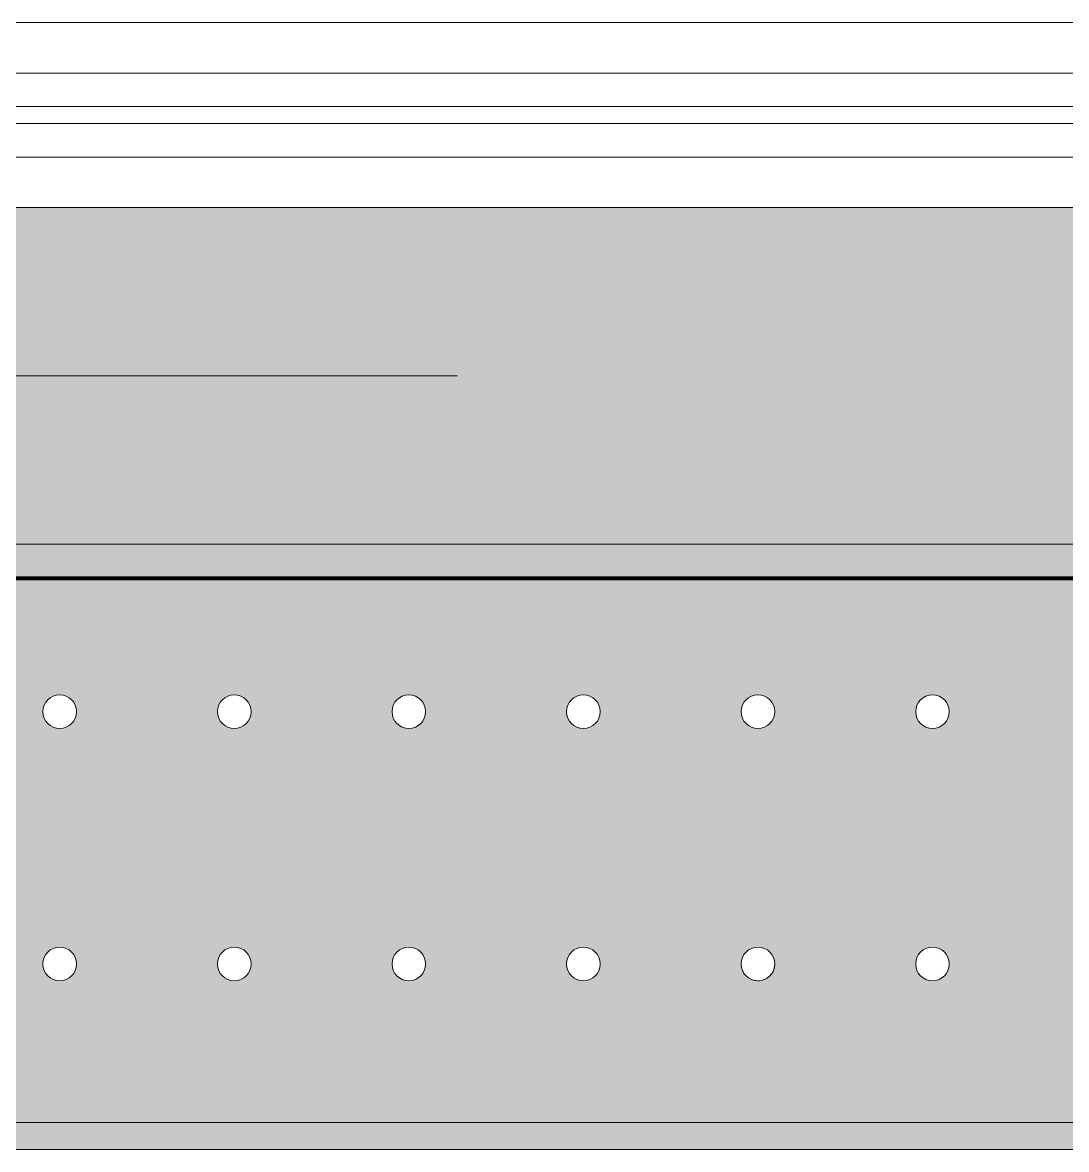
# Model space of a CAD drawing. Header units: millimetres. Extents: x 35144 to 233944, y -8553 to 29000.
# Drawn here: x 45170 to 45791, y 26540 to 27210 of the extents above; entities that cross this region are included whole.
import ezdxf

# ---------------------------------------------------------------- set-up
doc = ezdxf.new("R2010")
doc.units = ezdxf.units.MM
doc.linetypes.add('Осевая', pattern=[3175, 635, -476.25, 1587.5, -476.25])
for name, color, linetype, lineweight in [('A-GLAZ', 7, 'Continuous', 9), ('A-GLAZ-1', 7, 'Continuous', 13), ('Оси-2', 7, 'Осевая', 9)]:
    doc.layers.add(name, color=color, linetype=linetype, lineweight=lineweight)
for name, color, linetype, lineweight, true_color in [('I-WALL-13', 7, 'Continuous', 53, 0xeaa7bf), ('I-WALL-27', 7, 'Continuous', 9, 0xd1cbbf), ('I-WALL-7', 7, 'Continuous', 9, 0xcbc7bf), ('Знаки-1', 9, 'Continuous', 9, 0x808080), ('Знаки-2', 7, 'Continuous', 9, 0xc1bbaf), ('Знаки-4', 7, 'Continuous', 9, 0xaba79f), ('Знаки-5', 7, 'Continuous', 9, 0xd5cdbe), ('Знаки-6', 7, 'Continuous', 9, 0xd1cabb), ('Знаки-7', 7, 'Continuous', 9, 0xccc5b7), ('Знаки-8', 7, 'Continuous', 9, 0xd4ccbd)]:
    doc.layers.add(name, color=color, linetype=linetype, lineweight=lineweight, true_color=true_color)
doc.layers.add('Знаки-3', color=7, linetype='Continuous', lineweight=9, transparency=0.5)

# ---------------------------------------------------------------- blocks, each defined once
blk = doc.blocks.new('120_Окно_СКБ_2Ст - 120_Окно_СКБ_2Ст 3100х2500 _мал_створка слева_-22273855-План отделки стен 1 этажа в осях 17-23')
at = {"layer": 'A-GLAZ'}
for p, q in [((1550, -5), (-1550, -5)), ((-1430, -55), (600, -55)), ((600, -65), (-1430, -65))]:
    blk.add_line(p, q, dxfattribs=at)
at = {"layer": 'A-GLAZ-1'}
for p, q in [((650, -35), (-1480, -35)), ((-1500, -85), (670, -85)), ((670, -85), (-1500, -85))]:
    blk.add_line(p, q, dxfattribs=at)
blk = doc.blocks.new('Зашивка радиатора_ с перфорацией М6 - Зашивка радиатора_ с перфорацией М13  _пищеблок_-32704458-План отделки стен 1 этажа в осях 17-23')
at = {"layer": 'Знаки-3'}
for points in [[(-370, 180), (2688.76, 180), (2688.76, 368), (2690, 368), (2690, 380), (-370, 380), (-370, 361.86)], [(2687.76, -179.94), (2688.76, -179.15), (2687.76, -163.94), (-370, -163.94), (-370, -179.94), (2663.76, -179.94)], [(240, -179.94), (280, -179.94), (279.32, -163.94), (240, -163.94)], [(254.82, -179.94), (280, -179.94), (279.32, -163.94), (240, -163.94), (240.68, -179.94), (252.93, -179.94)], [(250, -179.94), (270, -179.94), (269.66, -163.94), (250, -163.94)], [(252.93, -179.94), (270, -179.94), (269.66, -163.94), (250, -163.94), (250.34, -179.94), (251.34, -179.94)], [(379.32, -179.94), (380, -179.94), (379.32, -163.94), (340, -163.94), (340.68, -179.94), (377.32, -179.94)], [(380, -179.94), (379.32, -163.94), (340, -163.94), (340.68, -179.94), (379.32, -179.94)], [(360, -179.94), (370, -179.94), (369.66, -163.94), (350, -163.94), (350.34, -179.94), (357.41, -179.94)], [(352.93, -179.94), (370, -179.94), (369.66, -163.94), (350, -163.94), (350.34, -179.94), (351.34, -179.94)], [(480, -179.94), (479.32, -163.94), (440, -163.94), (440.68, -179.94), (479.32, -179.94)], [(480, -179.94), (479.32, -163.94), (440, -163.94), (440.68, -179.94), (479.32, -179.94)], [(460, -179.94), (470, -179.94), (469.66, -163.94), (450, -163.94), (450.34, -179.94), (457.41, -179.94)], [(469.66, -179.94), (470, -179.94), (469.66, -163.94), (450, -163.94), (450.34, -179.94), (468.66, -179.94)], [(580, -179.94), (579.32, -163.94), (540, -163.94), (540.68, -179.94), (579.32, -179.94)], [(580, -179.94), (579.32, -163.94), (540, -163.94), (540.68, -179.94), (579.32, -179.94)], [(569.66, -179.94), (570, -179.94), (569.66, -163.94), (550, -163.94), (550.34, -179.94), (568.66, -179.94)], [(569.66, -179.94), (570, -179.94), (569.66, -163.94), (550, -163.94), (550.34, -179.94), (568.66, -179.94)], [(656.25, -179.94), (680, -179.94), (679.32, -163.94), (640, -163.94), (640.68, -179.94), (655, -179.94)], [(679.32, -179.94), (680, -179.94), (679.32, -163.94), (640, -163.94), (640.68, -179.94), (677.32, -179.94)], [(652.93, -179.94), (670, -179.94), (669.66, -163.94), (650, -163.94), (650.34, -179.94), (651.34, -179.94)], [(669.66, -179.94), (670, -179.94), (669.66, -163.94), (650, -163.94), (650.34, -179.94), (668.66, -179.94)], [(780, -179.94), (779.32, -163.94), (740, -163.94), (740.68, -179.94), (779.32, -179.94)], [(779.32, -179.94), (780, -179.94), (779.32, -163.94), (740, -163.94), (740.68, -179.94), (777.32, -179.94)], [(750, -179.94), (770, -179.94), (769.66, -163.94), (750, -163.94)], [(760, -179.94), (770, -179.94), (769.66, -163.94), (750, -163.94), (750.34, -179.94), (757.41, -179.94)]]:
    blk.add_hatch(color=256, dxfattribs=at).paths.add_polyline_path(points)
h = blk.add_hatch(color=256, dxfattribs=at)
h.paths.add_polyline_path([(-370, -179.94), (2688.76, -179.15), (2688.76, 180), (-370, 180), (-370, 79.29)])
h.paths.add_polyline_path([(2316.25, -79.65), (2311.25, -78.31), (2307.59, -74.65), (2306.25, -69.65), (2307.59, -64.65), (2311.25, -60.98), (2316.25, -59.65), (2321.25, -60.98), (2324.91, -64.65), (2326.25, -69.65), (2324.91, -74.65), (2321.25, -78.31), (2318.84, -79.3)])
h.paths.add_polyline_path([(2523.75, -79.65), (2518.75, -78.31), (2515.09, -74.65), (2513.75, -69.65), (2515.09, -64.65), (2518.75, -60.98), (2523.75, -59.65), (2528.75, -60.98), (2532.41, -64.65), (2533.75, -69.65), (2532.41, -74.65), (2528.75, -78.31), (2526.34, -79.3)])
h.paths.add_polyline_path([(2108.75, -79.65), (2103.75, -78.31), (2100.09, -74.65), (2098.75, -69.65), (2100.09, -64.65), (2103.75, -60.98), (2108.75, -59.65), (2113.75, -60.98), (2117.41, -64.65), (2118.75, -69.65), (2117.41, -74.65), (2113.75, -78.31), (2111.34, -79.3)])
h.paths.add_polyline_path([(2420, -79.65), (2415, -78.31), (2411.34, -74.65), (2410, -69.65), (2411.34, -64.65), (2415, -60.98), (2420, -59.65), (2425, -60.98), (2428.66, -64.65), (2430, -69.65), (2428.66, -74.65), (2425, -78.31), (2422.59, -79.3)])
h.paths.add_polyline_path([(2627.5, -79.65), (2622.5, -78.31), (2618.84, -74.65), (2617.5, -69.65), (2618.84, -64.65), (2622.5, -60.98), (2627.5, -59.65), (2632.5, -60.98), (2636.16, -64.65), (2637.5, -69.65), (2636.16, -74.65), (2632.5, -78.31), (2630.09, -79.3)])
h.paths.add_polyline_path([(2005, -79.65), (2000, -78.31), (1996.34, -74.65), (1995, -69.65), (1996.34, -64.65), (2000, -60.98), (2005, -59.65), (2010, -60.98), (2013.66, -64.65), (2015, -69.65), (2013.66, -74.65), (2010, -78.31), (2007.59, -79.3)])
h.paths.add_polyline_path([(2212.5, -79.65), (2207.5, -78.31), (2203.84, -74.65), (2202.5, -69.65), (2203.84, -64.65), (2207.5, -60.98), (2212.5, -59.65), (2217.5, -60.98), (2221.16, -64.65), (2222.5, -69.65), (2221.16, -74.65), (2217.5, -78.31), (2215.09, -79.3)])
h.paths.add_polyline_path([(1693.75, -79.65), (1688.75, -78.31), (1685.09, -74.65), (1683.75, -69.65), (1685.09, -64.65), (1688.75, -60.98), (1693.75, -59.65), (1698.75, -60.98), (1702.41, -64.65), (1703.75, -69.65), (1702.41, -74.65), (1698.75, -78.31), (1696.34, -79.3)])
h.paths.add_polyline_path([(1590, -79.65), (1585, -78.31), (1581.34, -74.65), (1580, -69.65), (1581.4, -64.56), (1585, -60.98), (1590, -59.65), (1595, -60.98), (1598.66, -64.65), (1600, -69.65), (1598.66, -74.65), (1595, -78.31), (1592.59, -79.3)])
h.paths.add_polyline_path([(1486.25, -79.65), (1481.25, -78.31), (1477.59, -74.65), (1476.25, -69.65), (1477.59, -64.65), (1481.25, -60.98), (1486.25, -59.65), (1491.25, -60.98), (1494.91, -64.65), (1496.25, -69.65), (1494.91, -74.65), (1491.25, -78.31), (1488.63, -79.33)])
h.paths.add_polyline_path([(1797.5, -79.65), (1792.5, -78.31), (1788.84, -74.65), (1787.5, -69.65), (1788.84, -64.65), (1792.5, -60.98), (1797.5, -59.65), (1802.5, -60.98), (1806.16, -64.65), (1807.5, -69.65), (1806.16, -74.65), (1802.5, -78.31), (1800.09, -79.3)])
h.paths.add_polyline_path([(1901.25, -79.65), (1896.25, -78.31), (1892.59, -74.65), (1891.25, -69.65), (1892.59, -64.65), (1896.25, -60.98), (1901.25, -59.65), (1906.25, -60.98), (1909.91, -64.65), (1911.25, -69.65), (1909.91, -74.65), (1906.25, -78.31), (1903.84, -79.3)])
h.paths.add_polyline_path([(1382.5, -79.65), (1377.5, -78.31), (1373.84, -74.65), (1372.5, -69.65), (1373.84, -64.65), (1377.5, -60.98), (1382.5, -59.65), (1387.5, -60.98), (1391.16, -64.65), (1392.5, -69.65), (1391.16, -74.65), (1387.5, -78.31), (1385.09, -79.3)])
h.paths.add_polyline_path([(1071.25, -79.65), (1066.25, -78.31), (1062.59, -74.65), (1061.25, -69.65), (1062.59, -64.65), (1066.25, -60.98), (1071.25, -59.65), (1076.25, -60.98), (1079.91, -64.65), (1081.25, -69.65), (1079.91, -74.65), (1076.25, -78.31), (1073.84, -79.3)])
h.paths.add_polyline_path([(760, -79.65), (755, -78.31), (751.34, -74.65), (750, -69.65), (751.34, -64.65), (755, -60.98), (760, -59.65), (765, -60.98), (768.66, -64.65), (770, -69.65), (768.66, -74.65), (765, -78.31), (762.59, -79.3)])
h.paths.add_polyline_path([(967.5, -79.65), (962.5, -78.31), (958.84, -74.65), (957.5, -69.65), (958.84, -64.65), (962.5, -60.98), (967.5, -59.65), (972.5, -60.98), (976.16, -64.65), (977.5, -69.65), (976.16, -74.65), (972.5, -78.31), (970.09, -79.3)])
h.paths.add_polyline_path([(1175, -79.65), (1170, -78.31), (1166.34, -74.65), (1165, -69.65), (1166.34, -64.65), (1170, -60.98), (1175, -59.65), (1180, -60.98), (1183.66, -64.65), (1185, -69.65), (1183.66, -74.65), (1180, -78.31), (1177.59, -79.3)])
h.paths.add_polyline_path([(1278.75, -79.65), (1273.75, -78.31), (1270.09, -74.65), (1268.75, -69.65), (1270.09, -64.65), (1273.75, -60.98), (1278.75, -59.65), (1283.75, -60.98), (1287.41, -64.65), (1288.75, -69.65), (1287.41, -74.65), (1283.75, -78.31), (1281.34, -79.3)])
h.paths.add_polyline_path([(863.75, -79.65), (858.75, -78.31), (855.09, -74.65), (853.75, -69.65), (855.09, -64.65), (858.75, -60.98), (863.75, -59.65), (868.75, -60.98), (872.41, -64.65), (873.75, -69.65), (872.41, -74.65), (868.75, -78.31), (866.34, -79.3)])
h.paths.add_polyline_path([(656.25, -79.65), (651.25, -78.31), (647.59, -74.65), (646.25, -69.65), (647.59, -64.65), (651.25, -60.98), (656.25, -59.65), (661.25, -60.98), (664.91, -64.65), (666.25, -69.65), (664.91, -74.65), (661.25, -78.31), (658.84, -79.3)])
h.paths.add_polyline_path([(345, -79.65), (340, -78.31), (336.34, -74.65), (335, -69.65), (336.34, -64.65), (340, -60.98), (345, -59.65), (350, -60.98), (353.66, -64.65), (355, -69.65), (353.66, -74.65), (350, -78.31), (347.59, -79.3)])
h.paths.add_polyline_path([(448.75, -79.65), (443.75, -78.31), (440.09, -74.65), (438.75, -69.65), (440.09, -64.65), (443.75, -60.98), (448.75, -59.65), (453.75, -60.98), (457.41, -64.65), (458.75, -69.65), (457.41, -74.65), (453.75, -78.31), (451.34, -79.3)])
h.paths.add_polyline_path([(137.5, -79.65), (132.5, -78.31), (128.84, -74.65), (127.5, -69.65), (128.84, -64.65), (132.5, -60.98), (137.5, -59.65), (142.5, -60.98), (146.16, -64.65), (147.5, -69.65), (146.16, -74.65), (142.5, -78.31), (140.09, -79.3)])
h.paths.add_polyline_path([(241.25, -79.65), (236.25, -78.31), (232.59, -74.65), (231.25, -69.65), (232.59, -64.65), (236.25, -60.98), (241.25, -59.65), (246.25, -60.98), (249.91, -64.65), (251.25, -69.65), (249.91, -74.65), (246.25, -78.31), (243.84, -79.3)])
h.paths.add_polyline_path([(552.5, -79.65), (547.5, -78.31), (543.84, -74.65), (542.5, -69.65), (543.84, -64.65), (547.5, -60.98), (552.5, -59.65), (557.5, -60.98), (561.16, -64.65), (562.5, -69.65), (560.93, -74.94), (557.5, -78.31), (555.09, -79.3)])
h.paths.add_polyline_path([(33.75, -79.65), (28.75, -78.31), (25.09, -74.65), (23.75, -69.65), (25.09, -64.65), (28.75, -60.98), (33.75, -59.65), (38.75, -60.98), (42.41, -64.65), (43.75, -69.65), (42.41, -74.65), (38.75, -78.31), (36.34, -79.3)])
h.paths.add_polyline_path([(-173.75, -79.65), (-178.75, -78.31), (-182.41, -74.65), (-183.75, -69.65), (-182.41, -64.65), (-178.75, -60.98), (-173.75, -59.65), (-168.75, -60.98), (-165.09, -64.65), (-163.75, -69.65), (-165.09, -74.65), (-168.75, -78.31), (-171.16, -79.3)])
h.paths.add_polyline_path([(-70, -79.65), (-75, -78.31), (-78.66, -74.65), (-80, -69.65), (-78.66, -64.65), (-75, -60.98), (-70, -59.65), (-65, -60.98), (-61.34, -64.65), (-60, -69.65), (-61.34, -74.65), (-65, -78.31), (-67.41, -79.3)])
h.paths.add_polyline_path([(-277.5, -79.65), (-282.5, -78.31), (-286.16, -74.65), (-287.5, -69.65), (-286.16, -64.65), (-282.5, -60.98), (-277.5, -59.65), (-272.5, -60.98), (-268.84, -64.65), (-267.5, -69.65), (-268.84, -74.65), (-272.5, -78.31), (-274.91, -79.3)])
h.paths.add_polyline_path([(2627.5, 70.35), (2622.5, 71.69), (2618.84, 75.35), (2617.5, 80.35), (2618.84, 85.35), (2622.5, 89.02), (2627.5, 90.35), (2632.5, 89.02), (2636.16, 85.35), (2637.5, 80.35), (2636.16, 75.35), (2632.5, 71.69), (2630.09, 70.7)])
h.paths.add_polyline_path([(2316.25, 70.35), (2311.25, 71.69), (2307.59, 75.35), (2306.25, 80.35), (2307.59, 85.35), (2311.25, 89.02), (2316.25, 90.35), (2321.25, 89.02), (2324.91, 85.35), (2326.25, 80.35), (2324.91, 75.35), (2321.25, 71.69), (2318.84, 70.7)])
h.paths.add_polyline_path([(2108.75, 70.35), (2103.75, 71.69), (2100.09, 75.35), (2098.75, 80.35), (2100.09, 85.35), (2103.75, 89.02), (2108.75, 90.35), (2113.75, 89.02), (2117.41, 85.35), (2118.75, 80.35), (2117.41, 75.35), (2113.75, 71.69), (2111.34, 70.7)])
h.paths.add_polyline_path([(2005, 70.35), (2000, 71.69), (1996.34, 75.35), (1995, 80.35), (1996.34, 85.35), (2000, 89.02), (2005, 90.35), (2010, 89.02), (2013.66, 85.35), (2015, 80.35), (2013.66, 75.35), (2010, 71.69), (2007.59, 70.7)])
h.paths.add_polyline_path([(1901.25, 70.35), (1896.25, 71.69), (1892.59, 75.35), (1891.25, 80.35), (1892.59, 85.35), (1896.25, 89.02), (1901.25, 90.35), (1906.25, 89.02), (1909.91, 85.35), (1911.25, 80.35), (1909.91, 75.35), (1906.25, 71.69), (1903.84, 70.7)])
h.paths.add_polyline_path([(2523.75, 70.35), (2518.75, 71.69), (2515.09, 75.35), (2513.75, 80.35), (2515.09, 85.35), (2518.75, 89.02), (2523.75, 90.35), (2528.75, 89.02), (2532.41, 85.35), (2533.75, 80.35), (2532.41, 75.35), (2528.75, 71.69), (2526.34, 70.7)])
h.paths.add_polyline_path([(2420, 70.35), (2415, 71.69), (2411.34, 75.35), (2410, 80.35), (2411.34, 85.35), (2415, 89.02), (2420, 90.35), (2425, 89.02), (2428.66, 85.35), (2430, 80.35), (2428.66, 75.35), (2425, 71.69), (2422.59, 70.7)])
h.paths.add_polyline_path([(2212.5, 70.35), (2207.5, 71.69), (2203.84, 75.35), (2202.5, 80.35), (2203.84, 85.35), (2207.5, 89.02), (2212.5, 90.35), (2217.5, 89.02), (2221.16, 85.35), (2222.5, 80.35), (2221.16, 75.35), (2217.5, 71.69), (2215.09, 70.7)])
h.paths.add_polyline_path([(1278.75, 70.35), (1273.75, 71.69), (1270.09, 75.35), (1268.75, 80.35), (1270.09, 85.35), (1273.75, 89.02), (1278.75, 90.35), (1283.75, 89.02), (1287.41, 85.35), (1288.75, 80.35), (1287.41, 75.35), (1283.75, 71.69), (1281.34, 70.7)])
h.paths.add_polyline_path([(1693.75, 70.35), (1688.75, 71.69), (1685.09, 75.35), (1683.75, 80.35), (1685.09, 85.35), (1688.75, 89.02), (1693.75, 90.35), (1698.75, 89.02), (1702.41, 85.35), (1703.75, 80.35), (1702.41, 75.35), (1698.75, 71.69), (1696.34, 70.7)])
h.paths.add_polyline_path([(1797.5, 70.35), (1792.5, 71.69), (1788.84, 75.35), (1787.5, 80.35), (1788.84, 85.35), (1792.5, 89.02), (1797.5, 90.35), (1802.5, 89.02), (1806.16, 85.35), (1807.5, 80.35), (1806.16, 75.35), (1802.5, 71.69), (1800.09, 70.7)])
h.paths.add_polyline_path([(1382.5, 70.35), (1377.5, 71.69), (1373.84, 75.35), (1372.5, 80.35), (1373.84, 85.35), (1377.5, 89.02), (1382.5, 90.35), (1387.5, 89.02), (1391.16, 85.35), (1392.5, 80.35), (1391.16, 75.35), (1387.5, 71.69), (1385.09, 70.7)])
h.paths.add_polyline_path([(1590, 70.35), (1585, 71.69), (1581.34, 75.35), (1580, 80.35), (1581.34, 85.35), (1585, 89.02), (1590, 90.35), (1595, 89.02), (1598.66, 85.35), (1600, 80.35), (1598.66, 75.35), (1595, 71.69), (1592.59, 70.7)])
h.paths.add_polyline_path([(1486.25, 70.35), (1481.25, 71.69), (1477.59, 75.35), (1476.25, 80.35), (1477.59, 85.35), (1481.25, 89.02), (1486.25, 90.35), (1491.25, 89.02), (1494.91, 85.35), (1496.25, 80.35), (1494.91, 75.35), (1491.25, 71.69), (1488.63, 70.67)])
h.paths.add_polyline_path([(863.75, 70.35), (858.75, 71.69), (855.09, 75.35), (853.75, 80.35), (855.09, 85.35), (858.75, 89.02), (863.75, 90.35), (868.75, 89.02), (872.41, 85.35), (873.75, 80.35), (872.41, 75.35), (868.75, 71.69), (866.34, 70.7)])
h.paths.add_polyline_path([(967.5, 70.35), (962.5, 71.69), (958.84, 75.35), (957.5, 80.35), (958.84, 85.35), (962.5, 89.02), (967.5, 90.35), (972.5, 89.02), (976.16, 85.35), (977.5, 80.35), (976.16, 75.35), (972.5, 71.69), (970.09, 70.7)])
h.paths.add_polyline_path([(760, 70.35), (755, 71.69), (751.34, 75.35), (750, 80.35), (751.34, 85.35), (755, 89.02), (760, 90.35), (765, 89.02), (768.66, 85.35), (770, 80.35), (768.66, 75.35), (765, 71.69), (762.59, 70.7)])
h.paths.add_polyline_path([(1175, 70.35), (1170, 71.69), (1166.34, 75.35), (1165, 80.35), (1166.34, 85.35), (1170, 89.02), (1175, 90.35), (1180, 89.02), (1183.66, 85.35), (1185, 80.35), (1183.66, 75.35), (1180, 71.69), (1177.59, 70.7)])
h.paths.add_polyline_path([(656.25, 70.35), (651.25, 71.69), (647.59, 75.35), (646.25, 80.35), (647.59, 85.35), (651.25, 89.02), (656.25, 90.35), (661.25, 89.02), (664.91, 85.35), (666.25, 80.35), (664.91, 75.35), (661.25, 71.69), (658.84, 70.7)])
h.paths.add_polyline_path([(1071.25, 70.35), (1066.25, 71.69), (1062.59, 75.35), (1061.25, 80.35), (1062.59, 85.35), (1066.25, 89.02), (1071.25, 90.35), (1076.25, 89.02), (1079.91, 85.35), (1081.25, 80.35), (1079.91, 75.35), (1076.25, 71.69), (1073.84, 70.7)])
h.paths.add_polyline_path([(241.25, 70.35), (236.25, 71.69), (232.59, 75.35), (231.25, 80.35), (232.59, 85.35), (236.25, 89.02), (241.25, 90.35), (246.25, 89.02), (249.91, 85.35), (251.25, 80.35), (249.91, 75.35), (246.25, 71.69), (243.84, 70.7)])
h.paths.add_polyline_path([(137.5, 70.35), (132.5, 71.69), (128.84, 75.35), (127.5, 80.35), (128.84, 85.35), (132.5, 89.02), (137.5, 90.35), (142.5, 89.02), (146.16, 85.35), (147.5, 80.35), (146.16, 75.35), (142.5, 71.69), (140.09, 70.7)])
h.paths.add_polyline_path([(345, 70.35), (340, 71.69), (336.34, 75.35), (335, 80.35), (336.34, 85.35), (340, 89.02), (345, 90.35), (350, 89.02), (353.66, 85.35), (355, 80.35), (353.66, 75.35), (350, 71.69), (347.59, 70.7)])
h.paths.add_polyline_path([(33.75, 70.35), (28.75, 71.69), (25.09, 75.35), (23.75, 80.35), (25.09, 85.35), (28.75, 89.02), (33.75, 90.35), (38.75, 89.02), (42.41, 85.35), (43.75, 80.35), (42.41, 75.35), (38.75, 71.69), (36.34, 70.7)])
h.paths.add_polyline_path([(448.75, 70.35), (443.75, 71.69), (440.09, 75.35), (438.75, 80.35), (440.09, 85.35), (443.75, 89.02), (448.75, 90.35), (453.75, 89.02), (457.41, 85.35), (458.75, 80.35), (457.41, 75.35), (453.75, 71.69), (451.34, 70.7)])
h.paths.add_polyline_path([(-70, 70.35), (-75, 71.69), (-78.66, 75.35), (-80, 80.35), (-78.66, 85.35), (-75, 89.02), (-70, 90.35), (-65, 89.02), (-61.34, 85.35), (-60, 80.35), (-61.34, 75.35), (-65, 71.69), (-67.41, 70.7)])
h.paths.add_polyline_path([(552.5, 70.35), (547.5, 71.69), (543.84, 75.35), (542.5, 80.35), (543.84, 85.35), (547.5, 89.02), (552.5, 90.35), (557.5, 89.02), (561.16, 85.35), (562.5, 80.35), (560.93, 75.06), (557.5, 71.69), (555.09, 70.7)])
h.paths.add_polyline_path([(-173.75, 70.35), (-178.75, 71.69), (-182.41, 75.35), (-183.75, 80.35), (-182.41, 85.35), (-178.75, 89.02), (-173.75, 90.35), (-168.75, 89.02), (-165.09, 85.35), (-163.75, 80.35), (-165.09, 75.35), (-168.75, 71.69), (-171.16, 70.7)])
h.paths.add_polyline_path([(-277.5, 70.35), (-282.5, 71.69), (-286.16, 75.35), (-287.5, 80.35), (-286.16, 85.35), (-282.5, 89.02), (-277.5, 90.35), (-272.5, 89.02), (-268.84, 85.35), (-267.5, 80.35), (-268.84, 75.35), (-272.5, 71.69), (-274.91, 70.7)])
at = {"layer": 'Знаки-1'}
for p, q in [((2690, 380), (-370, 380)), ((-370, 180), (2688.76, 180)), ((2688.76, 180), (-370, 180)), ((-370, -179.94), (2688.76, -179.94))]:
    blk.add_line(p, q, dxfattribs=at)
for centre, start, end in [((241.25, 80.35), 0, 180), ((345, 80.35), 0, 180), ((448.75, 80.35), 0, 180), ((552.5, 80.35), 0, 180), ((656.25, 80.35), 0, 180), ((760, 80.35), 0, 180), ((241.25, 80.35), 180, 0), ((345, 80.35), 180, 0), ((448.75, 80.35), 180, 0), ((552.5, 80.35), 180, 360), ((656.25, 80.35), 180, 0), ((760, 80.35), 180, 0), ((241.25, -69.65), 0, 180), ((345, -69.65), 0, 180), ((448.75, -69.65), 0, 180), ((552.5, -69.65), 0, 180), ((656.25, -69.65), 0, 180), ((760, -69.65), 0, 180), ((241.25, -69.65), 180, 0), ((345, -69.65), 180, 0), ((448.75, -69.65), 180, 0), ((552.5, -69.65), 180, 0), ((656.25, -69.65), 180, 0), ((760, -69.65), 180, 0)]:
    blk.add_arc(centre, 10, start, end, dxfattribs=at)
at = {"layer": 'Знаки-2'}
for p, q in [((2688.76, 180), (-370, 180)), ((-370, 180), (2688.76, 180)), ((240, -163.94), (180, -163.94)), ((240, -163.94), (280, -163.94)), ((280, -163.94), (240, -163.94)), ((340, -163.94), (280, -163.94)), ((340, -163.94), (350, -163.94)), ((350, -163.94), (340, -163.94)), ((350, -163.94), (370, -163.94)), ((370, -163.94), (350, -163.94)), ((370, -163.94), (380, -163.94)), ((380, -163.94), (370, -163.94)), ((440, -163.94), (380, -163.94)), ((440, -163.94), (480, -163.94)), ((440.68, -163.94), (440, -163.94)), ((442.68, -163.94), (440.68, -163.94)), ((445.86, -163.94), (442.68, -163.94)), ((454.82, -163.94), (445.86, -163.94)), ((460, -163.94), (454.82, -163.94)), ((470, -163.94), (460, -163.94)), ((479.32, -163.94), (470, -163.94)), ((480, -163.94), (479.32, -163.94)), ((540, -163.94), (480, -163.94)), ((540, -163.94), (542.68, -163.94)), ((580, -163.94), (540, -163.94)), ((542.68, -163.94), (545.86, -163.94)), ((545.86, -163.94), (554.82, -163.94)), ((554.82, -163.94), (560, -163.94)), ((560, -163.94), (580, -163.94)), ((640, -163.94), (580, -163.94)), ((640, -163.94), (650, -163.94)), ((650, -163.94), (640, -163.94)), ((650, -163.94), (670, -163.94)), ((669.66, -163.94), (650, -163.94)), ((670, -163.94), (669.66, -163.94)), ((670, -163.94), (680, -163.94)), ((680, -163.94), (670, -163.94)), ((740, -163.94), (680, -163.94)), ((740, -163.94), (780, -163.94)), ((777.32, -163.94), (740, -163.94)), ((780, -163.94), (777.32, -163.94)), ((839.24, -163.94), (780, -163.94)), ((180, -179.94), (240, -179.94)), ((240, -179.94), (280, -179.94)), ((280, -179.94), (240, -179.94)), ((280, -179.94), (340, -179.94)), ((340, -179.94), (350, -179.94)), ((350, -179.94), (340, -179.94)), ((350, -179.94), (370, -179.94)), ((370, -179.94), (350, -179.94)), ((370, -179.94), (380, -179.94)), ((380, -179.94), (370, -179.94)), ((380, -179.94), (440, -179.94)), ((440, -179.94), (480, -179.94)), ((480, -179.94), (440, -179.94)), ((480, -179.94), (540, -179.94)), ((540, -179.94), (542.68, -179.94)), ((540.68, -179.94), (540, -179.94)), ((545.86, -179.94), (540.68, -179.94)), ((542.68, -179.94), (560, -179.94)), ((554.82, -179.94), (545.86, -179.94)), ((565.18, -179.94), (554.82, -179.94)), ((560, -179.94), (565.18, -179.94)), ((565.18, -179.94), (579.32, -179.94)), ((574.14, -179.94), (565.18, -179.94)), ((579.32, -179.94), (574.14, -179.94)), ((579.32, -179.94), (580, -179.94)), ((580, -179.94), (579.32, -179.94)), ((580, -179.94), (640, -179.94)), ((640, -179.94), (650, -179.94)), ((640.68, -179.94), (640, -179.94)), ((642.68, -179.94), (640.68, -179.94)), ((650, -179.94), (642.68, -179.94)), ((650, -179.94), (655, -179.94)), ((651.34, -179.94), (650, -179.94)), ((665, -179.94), (651.34, -179.94)), ((655, -179.94), (657.41, -179.94)), ((657.41, -179.94), (662.59, -179.94)), ((662.59, -179.94), (665, -179.94)), ((665, -179.94), (667.07, -179.94)), ((667.07, -179.94), (665, -179.94)), ((667.07, -179.94), (668.66, -179.94)), ((669.66, -179.94), (667.07, -179.94)), ((668.66, -179.94), (670, -179.94)), ((670, -179.94), (669.66, -179.94)), ((670, -179.94), (674.14, -179.94)), ((679.32, -179.94), (670, -179.94)), ((674.14, -179.94), (677.32, -179.94)), ((677.32, -179.94), (680, -179.94)), ((680, -179.94), (679.32, -179.94)), ((680, -179.94), (740, -179.94)), ((740, -179.94), (780, -179.94)), ((780, -179.94), (740, -179.94)), ((780, -179.94), (839.24, -179.94))]:
    blk.add_line(p, q, dxfattribs=at)
at = {"layer": 'Знаки-4'}
for p, q in [((-370, 380), (2690, 380)), ((-322.14, -163.94), (2646.93, -163.94)), ((2688.76, -179.94), (-370, -179.94)), ((2663.76, -179.94), (-359.24, -179.94))]:
    blk.add_line(p, q, dxfattribs=at)
for centre, start, end in [((241.25, 80.35), 0, 180), ((345, 80.35), 0, 180), ((448.75, 80.35), 0, 180), ((552.5, 80.35), 0, 180), ((656.25, 80.35), 0, 180), ((760, 80.35), 0, 180), ((241.25, 80.35), 180, 0), ((345, 80.35), 180, 360), ((448.75, 80.35), 180, 0), ((552.5, 80.35), 180, 360), ((656.25, 80.35), 180, 360), ((760, 80.35), 180, 360), ((241.25, -69.65), 0, 180), ((345, -69.65), 0, 180), ((448.75, -69.65), 0, 180), ((552.5, -69.65), 0, 180), ((656.25, -69.65), 0, 180), ((760, -69.65), 0, 180), ((241.25, -69.65), 180, 360), ((345, -69.65), 180, 360), ((448.75, -69.65), 180, 360), ((552.5, -69.65), 180, 360), ((656.25, -69.65), 180, 255), ((656.25, -69.65), 255.22373, 360), ((760, -69.65), 180, 360)]:
    blk.add_arc(centre, 10, start, end, dxfattribs=at)
at = {"layer": 'Знаки-5'}
for p, q in [((254.82, -163.94), (251.34, -163.94)), ((265, -163.94), (255, -163.94)), ((268.66, -163.94), (265.18, -163.94)), ((354.82, -163.94), (351.34, -163.94)), ((365, -163.94), (355, -163.94)), ((368.66, -163.94), (365.18, -163.94)), ((454.82, -163.94), (451.34, -163.94)), ((465, -163.94), (455, -163.94)), ((467.07, -163.94), (465.18, -163.94)), ((554.82, -163.94), (551.34, -163.94)), ((560, -163.94), (555, -163.94)), ((565, -163.94), (560.93, -163.94)), ((568.66, -163.94), (565.18, -163.94)), ((652.93, -163.94), (651.34, -163.94)), ((665, -163.94), (655, -163.94)), ((668.66, -163.94), (665.18, -163.94)), ((754.82, -163.94), (751.34, -163.94)), ((765, -163.94), (755, -163.94)), ((768.66, -163.94), (765.18, -163.94)), ((251.34, -179.94), (254.82, -179.94)), ((255, -179.94), (265, -179.94)), ((265.18, -179.94), (268.66, -179.94)), ((351.34, -179.94), (354.82, -179.94)), ((355, -179.94), (365, -179.94)), ((365.18, -179.94), (368.66, -179.94)), ((451.34, -179.94), (454.82, -179.94)), ((455, -179.94), (465, -179.94)), ((465.18, -179.94), (467.07, -179.94)), ((551.34, -179.94), (554.82, -179.94)), ((555, -179.94), (560, -179.94)), ((560.93, -179.94), (565, -179.94)), ((565.18, -179.94), (568.66, -179.94)), ((651.34, -179.94), (652.93, -179.94)), ((655, -179.94), (665, -179.94)), ((665.18, -179.94), (668.66, -179.94)), ((751.34, -179.94), (754.82, -179.94)), ((755, -179.94), (765, -179.94)), ((765.18, -179.94), (768.66, -179.94))]:
    blk.add_line(p, q, dxfattribs=at)
at = {"layer": 'Знаки-6'}
for p, q in [((250, -163.94), (240.68, -163.94)), ((251.28, -163.94), (254.82, -163.94)), ((254.82, -163.94), (251.28, -163.94)), ((255, -163.94), (265, -163.94)), ((265, -163.94), (255, -163.94)), ((265.18, -163.94), (268.72, -163.94)), ((268.72, -163.94), (265.18, -163.94)), ((279.32, -163.94), (270, -163.94)), ((350, -163.94), (340.68, -163.94)), ((350, -163.94), (354.81, -163.94)), ((354.81, -163.94), (350, -163.94)), ((355, -163.94), (365, -163.94)), ((365, -163.94), (355, -163.94)), ((365.19, -163.94), (370, -163.94)), ((370, -163.94), (365.19, -163.94)), ((379.32, -163.94), (370, -163.94)), ((450, -163.94), (440.68, -163.94)), ((450, -163.94), (454.81, -163.94)), ((454.81, -163.94), (450, -163.94)), ((455, -163.94), (465, -163.94)), ((465, -163.94), (455, -163.94)), ((465.19, -163.94), (470, -163.94)), ((470, -163.94), (465.19, -163.94)), ((479.32, -163.94), (470, -163.94)), ((550, -163.94), (540.68, -163.94)), ((551.28, -163.94), (554.82, -163.94)), ((554.82, -163.94), (551.28, -163.94)), ((555, -163.94), (565, -163.94)), ((565, -163.94), (555, -163.94)), ((565.18, -163.94), (568.72, -163.94)), ((568.72, -163.94), (565.18, -163.94)), ((579.32, -163.94), (570, -163.94)), ((650, -163.94), (640.68, -163.94)), ((650, -163.94), (653.65, -163.94)), ((653.65, -163.94), (650, -163.94)), ((655, -163.94), (665, -163.94)), ((665, -163.94), (655, -163.94)), ((665.19, -163.94), (670, -163.94)), ((670, -163.94), (665.19, -163.94)), ((679.32, -163.94), (670, -163.94)), ((745.86, -163.94), (740.68, -163.94)), ((750, -163.94), (746.47, -163.94)), ((750, -163.94), (754.81, -163.94)), ((754.81, -163.94), (750, -163.94)), ((755, -163.94), (765, -163.94)), ((765, -163.94), (755, -163.94)), ((765.19, -163.94), (770, -163.94)), ((770, -163.94), (765.19, -163.94)), ((779.32, -163.94), (770, -163.94)), ((240.68, -179.94), (250, -179.94)), ((251.28, -179.94), (254.82, -179.94)), ((254.82, -179.94), (251.28, -179.94)), ((255, -179.94), (265, -179.94)), ((265, -179.94), (255, -179.94)), ((265.18, -179.94), (268.72, -179.94)), ((268.72, -179.94), (265.18, -179.94)), ((270, -179.94), (279.32, -179.94)), ((340.68, -179.94), (350, -179.94)), ((350, -179.94), (354.81, -179.94)), ((350.34, -179.94), (350, -179.94)), ((354.81, -179.94), (350.34, -179.94)), ((355, -179.94), (365, -179.94)), ((365, -179.94), (355, -179.94)), ((365.19, -179.94), (370, -179.94)), ((370, -179.94), (365.19, -179.94)), ((370, -179.94), (379.32, -179.94)), ((440.68, -179.94), (450, -179.94)), ((450, -179.94), (454.81, -179.94)), ((451.34, -179.94), (450, -179.94)), ((454.81, -179.94), (451.34, -179.94)), ((455, -179.94), (465, -179.94)), ((465, -179.94), (455, -179.94)), ((465.19, -179.94), (470, -179.94)), ((470, -179.94), (465.19, -179.94)), ((470, -179.94), (479.32, -179.94)), ((540.68, -179.94), (550, -179.94)), ((551.28, -179.94), (554.82, -179.94)), ((554.82, -179.94), (551.28, -179.94)), ((555, -179.94), (565, -179.94)), ((565, -179.94), (555, -179.94)), ((565.18, -179.94), (568.72, -179.94)), ((568.72, -179.94), (565.18, -179.94)), ((570, -179.94), (579.32, -179.94)), ((640.68, -179.94), (650, -179.94)), ((650, -179.94), (653.65, -179.94)), ((653.65, -179.94), (650, -179.94)), ((655, -179.94), (665, -179.94)), ((665, -179.94), (655, -179.94)), ((665.19, -179.94), (670, -179.94)), ((670, -179.94), (665.19, -179.94)), ((670, -179.94), (679.32, -179.94)), ((740.68, -179.94), (745.86, -179.94)), ((746.47, -179.94), (750, -179.94)), ((750, -179.94), (751.34, -179.94)), ((754.81, -179.94), (750, -179.94)), ((751.34, -179.94), (754.81, -179.94)), ((755, -179.94), (760, -179.94)), ((765, -179.94), (755, -179.94)), ((760, -179.94), (765, -179.94)), ((765.19, -179.94), (770, -179.94)), ((770, -179.94), (765.19, -179.94)), ((770, -179.94), (779.32, -179.94))]:
    blk.add_line(p, q, dxfattribs=at)
blk.add_arc((656.25, -69.65), 10, 255, 255.22373, dxfattribs=at)
at = {"layer": 'Знаки-7'}
for p, q in [((240, -163.94), (250, -163.94)), ((250, -163.94), (240, -163.94)), ((250, -163.94), (254.81, -163.94)), ((250.34, -163.94), (250, -163.94)), ((254.81, -163.94), (250.34, -163.94)), ((255, -163.94), (265, -163.94)), ((265, -163.94), (255, -163.94)), ((265.19, -163.94), (270, -163.94)), ((270, -163.94), (265.19, -163.94)), ((270, -163.94), (280, -163.94)), ((280, -163.94), (270, -163.94)), ((340, -163.94), (350, -163.94)), ((350, -163.94), (340, -163.94)), ((351.28, -163.94), (354.82, -163.94)), ((354.82, -163.94), (351.28, -163.94)), ((355, -163.94), (365, -163.94)), ((365, -163.94), (355, -163.94)), ((365.18, -163.94), (368.72, -163.94)), ((368.72, -163.94), (365.18, -163.94)), ((370, -163.94), (379.32, -163.94)), ((374.14, -163.94), (370, -163.94)), ((380, -163.94), (374.14, -163.94)), ((379.32, -163.94), (380, -163.94)), ((440, -163.94), (450, -163.94)), ((450, -163.94), (440, -163.94)), ((450, -163.94), (454.81, -163.94)), ((454.81, -163.94), (450, -163.94)), ((455, -163.94), (457.41, -163.94)), ((465, -163.94), (455, -163.94)), ((457.41, -163.94), (465, -163.94)), ((465.19, -163.94), (470, -163.94)), ((470, -163.94), (465.19, -163.94)), ((470, -163.94), (480, -163.94)), ((477.32, -163.94), (470, -163.94)), ((480, -163.94), (477.32, -163.94)), ((540, -163.94), (550, -163.94)), ((542.68, -163.94), (540, -163.94)), ((550, -163.94), (542.68, -163.94)), ((550, -163.94), (554.81, -163.94)), ((554.81, -163.94), (550, -163.94)), ((555, -163.94), (560, -163.94)), ((565, -163.94), (555, -163.94)), ((560, -163.94), (565, -163.94)), ((565.19, -163.94), (568.66, -163.94)), ((568.66, -163.94), (565.19, -163.94)), ((568.66, -163.94), (570, -163.94)), ((570, -163.94), (568.66, -163.94)), ((570, -163.94), (580, -163.94)), ((580, -163.94), (570, -163.94)), ((640, -163.94), (640.68, -163.94)), ((650, -163.94), (640, -163.94)), ((640.68, -163.94), (650, -163.94)), ((651.28, -163.94), (652.87, -163.94)), ((652.87, -163.94), (651.28, -163.94)), ((653.66, -163.94), (654.82, -163.94)), ((654.82, -163.94), (653.66, -163.94)), ((655, -163.94), (660, -163.94)), ((665, -163.94), (655, -163.94)), ((660, -163.94), (665, -163.94)), ((665.18, -163.94), (668.72, -163.94)), ((668.72, -163.94), (665.18, -163.94)), ((670, -163.94), (680, -163.94)), ((680, -163.94), (670, -163.94)), ((740, -163.94), (740.68, -163.94)), ((740.68, -163.94), (740, -163.94)), ((740.68, -163.94), (742.68, -163.94)), ((742.68, -163.94), (740.68, -163.94)), ((742.68, -163.94), (745.86, -163.94)), ((745.86, -163.94), (742.68, -163.94)), ((745.86, -163.94), (750, -163.94)), ((750, -163.94), (745.86, -163.94)), ((750, -163.94), (754.81, -163.94)), ((754.81, -163.94), (750, -163.94)), ((755, -163.94), (765, -163.94)), ((757.41, -163.94), (755, -163.94)), ((765, -163.94), (757.41, -163.94)), ((765.19, -163.94), (770, -163.94)), ((770, -163.94), (765.19, -163.94)), ((770, -163.94), (774.14, -163.94)), ((774.14, -163.94), (770, -163.94)), ((774.14, -163.94), (780, -163.94)), ((777.32, -163.94), (774.14, -163.94)), ((780, -163.94), (777.32, -163.94)), ((240, -179.94), (250, -179.94)), ((245.86, -179.94), (240, -179.94)), ((250, -179.94), (245.86, -179.94)), ((250, -179.94), (254.81, -179.94)), ((254.81, -179.94), (250, -179.94)), ((255, -179.94), (265, -179.94)), ((265, -179.94), (255, -179.94)), ((265.19, -179.94), (270, -179.94)), ((270, -179.94), (265.19, -179.94)), ((270, -179.94), (280, -179.94)), ((280, -179.94), (270, -179.94)), ((340, -179.94), (340.68, -179.94)), ((350, -179.94), (340, -179.94)), ((340.68, -179.94), (350, -179.94)), ((351.28, -179.94), (354.82, -179.94)), ((354.82, -179.94), (351.28, -179.94)), ((355, -179.94), (360, -179.94)), ((365, -179.94), (355, -179.94)), ((360, -179.94), (365, -179.94)), ((365.18, -179.94), (368.72, -179.94)), ((368.72, -179.94), (365.18, -179.94)), ((370, -179.94), (380, -179.94)), ((380, -179.94), (370, -179.94)), ((440, -179.94), (450, -179.94)), ((445.86, -179.94), (440, -179.94)), ((450, -179.94), (445.86, -179.94)), ((450, -179.94), (454.81, -179.94)), ((452.93, -179.94), (450, -179.94)), ((454.81, -179.94), (452.93, -179.94)), ((455, -179.94), (465, -179.94)), ((460, -179.94), (455, -179.94)), ((462.59, -179.94), (460, -179.94)), ((465, -179.94), (462.59, -179.94)), ((465.19, -179.94), (470, -179.94)), ((467.07, -179.94), (465.19, -179.94)), ((468.66, -179.94), (467.07, -179.94)), ((470, -179.94), (468.66, -179.94)), ((470, -179.94), (477.32, -179.94)), ((479.32, -179.94), (470, -179.94)), ((477.32, -179.94), (480, -179.94)), ((480, -179.94), (479.32, -179.94)), ((540, -179.94), (545.86, -179.94)), ((540.68, -179.94), (540, -179.94)), ((550, -179.94), (540.68, -179.94)), ((545.86, -179.94), (550, -179.94)), ((550, -179.94), (550.34, -179.94)), ((554.81, -179.94), (550, -179.94)), ((550.34, -179.94), (554.81, -179.94)), ((555, -179.94), (565, -179.94)), ((565, -179.94), (555, -179.94)), ((565.19, -179.94), (568.66, -179.94)), ((570, -179.94), (565.19, -179.94)), ((568.66, -179.94), (570, -179.94)), ((570, -179.94), (579.32, -179.94)), ((574.14, -179.94), (570, -179.94)), ((580, -179.94), (574.14, -179.94)), ((579.32, -179.94), (580, -179.94)), ((640, -179.94), (642.68, -179.94)), ((650, -179.94), (640, -179.94)), ((642.68, -179.94), (650, -179.94)), ((651.28, -179.94), (652.87, -179.94)), ((652.87, -179.94), (651.28, -179.94)), ((653.66, -179.94), (654.82, -179.94)), ((654.82, -179.94), (653.66, -179.94)), ((655, -179.94), (665, -179.94)), ((665, -179.94), (655, -179.94)), ((665.18, -179.94), (668.72, -179.94)), ((668.72, -179.94), (665.18, -179.94)), ((670, -179.94), (674.14, -179.94)), ((680, -179.94), (670, -179.94)), ((674.14, -179.94), (677.32, -179.94)), ((677.32, -179.94), (680, -179.94)), ((740, -179.94), (740.68, -179.94)), ((740.68, -179.94), (740, -179.94)), ((740.68, -179.94), (750, -179.94)), ((745.86, -179.94), (740.68, -179.94)), ((750, -179.94), (745.86, -179.94)), ((750, -179.94), (754.81, -179.94)), ((752.93, -179.94), (750, -179.94)), ((754.81, -179.94), (752.93, -179.94)), ((755, -179.94), (765, -179.94)), ((760, -179.94), (755, -179.94)), ((762.59, -179.94), (760, -179.94)), ((765, -179.94), (762.59, -179.94)), ((765.19, -179.94), (770, -179.94)), ((769.66, -179.94), (765.19, -179.94)), ((770, -179.94), (769.66, -179.94)), ((770, -179.94), (780, -179.94)), ((780, -179.94), (770, -179.94))]:
    blk.add_line(p, q, dxfattribs=at)
at = {"layer": 'Знаки-8'}
for p, q in [((250, -163.94), (254.81, -163.94)), ((254.81, -163.94), (250, -163.94)), ((255, -163.94), (265, -163.94)), ((265, -163.94), (255, -163.94)), ((265.19, -163.94), (270, -163.94)), ((270, -163.94), (265.19, -163.94)), ((351.28, -163.94), (354.82, -163.94)), ((354.82, -163.94), (351.28, -163.94)), ((355, -163.94), (365, -163.94)), ((365, -163.94), (355, -163.94)), ((365.18, -163.94), (368.72, -163.94)), ((368.72, -163.94), (365.18, -163.94)), ((451.28, -163.94), (454.82, -163.94)), ((454.82, -163.94), (451.28, -163.94)), ((455, -163.94), (465, -163.94)), ((465, -163.94), (455, -163.94)), ((465.18, -163.94), (467.13, -163.94)), ((467.13, -163.94), (465.18, -163.94)), ((550, -163.94), (554.81, -163.94)), ((554.81, -163.94), (550, -163.94)), ((555, -163.94), (565, -163.94)), ((565, -163.94), (555, -163.94)), ((565.19, -163.94), (570, -163.94)), ((570, -163.94), (565.19, -163.94)), ((651.28, -163.94), (652.87, -163.94)), ((652.87, -163.94), (651.28, -163.94)), ((653.66, -163.94), (654.82, -163.94)), ((654.82, -163.94), (653.66, -163.94)), ((655, -163.94), (665, -163.94)), ((665, -163.94), (655, -163.94)), ((665.18, -163.94), (668.72, -163.94)), ((668.72, -163.94), (665.18, -163.94)), ((751.28, -163.94), (754.82, -163.94)), ((754.82, -163.94), (751.28, -163.94)), ((755, -163.94), (765, -163.94)), ((765, -163.94), (755, -163.94)), ((765.18, -163.94), (768.72, -163.94)), ((768.72, -163.94), (765.18, -163.94)), ((250, -179.94), (252.93, -179.94)), ((254.81, -179.94), (250, -179.94)), ((252.93, -179.94), (254.81, -179.94)), ((255, -179.94), (265, -179.94)), ((265, -179.94), (255, -179.94)), ((265.19, -179.94), (270, -179.94)), ((270, -179.94), (265.19, -179.94)), ((351.28, -179.94), (354.82, -179.94)), ((354.82, -179.94), (351.28, -179.94)), ((355, -179.94), (365, -179.94)), ((365, -179.94), (355, -179.94)), ((365.18, -179.94), (368.72, -179.94)), ((368.72, -179.94), (365.18, -179.94)), ((451.28, -179.94), (454.82, -179.94)), ((454.82, -179.94), (451.28, -179.94)), ((455, -179.94), (465, -179.94)), ((465, -179.94), (455, -179.94)), ((465.18, -179.94), (467.13, -179.94)), ((467.13, -179.94), (465.18, -179.94)), ((550, -179.94), (554.81, -179.94)), ((550.34, -179.94), (550, -179.94)), ((554.81, -179.94), (550.34, -179.94)), ((555, -179.94), (565, -179.94)), ((565, -179.94), (555, -179.94)), ((565.19, -179.94), (570, -179.94)), ((567.07, -179.94), (565.19, -179.94)), ((570, -179.94), (567.07, -179.94)), ((651.28, -179.94), (652.87, -179.94)), ((652.87, -179.94), (651.28, -179.94)), ((653.66, -179.94), (654.82, -179.94)), ((654.82, -179.94), (653.66, -179.94)), ((655, -179.94), (665, -179.94)), ((665, -179.94), (655, -179.94)), ((665.18, -179.94), (668.72, -179.94)), ((668.72, -179.94), (665.18, -179.94)), ((751.28, -179.94), (754.82, -179.94)), ((754.82, -179.94), (751.28, -179.94)), ((755, -179.94), (760, -179.94)), ((765, -179.94), (755, -179.94)), ((760, -179.94), (765, -179.94)), ((765.18, -179.94), (768.72, -179.94)), ((768.72, -179.94), (765.18, -179.94))]:
    blk.add_line(p, q, dxfattribs=at)

msp = doc.modelspace()

# ---------------------------------------------------------------- linework, layer by layer
at = {"layer": 'I-WALL-13'}
for p, q in [((44648.17, 26880), (47581, 26880)), ((47553.12, 26879), (44651.52, 26879))]:
    msp.add_line(p, q, dxfattribs=at)
at = {"layer": 'I-WALL-27'}
msp.add_line((44560, 26900), (47660, 26900), dxfattribs=at)
at = {"layer": 'I-WALL-7'}
msp.add_line((47581, 26880), (44648.17, 26880), dxfattribs=at)
at = {"layer": 'Оси-2'}
msp.add_line((38443.67, 27000), (82200, 27000), dxfattribs=at)

# ---------------------------------------------------------------- block references
at = {"layer": 'A-GLAZ'}
msp.add_blockref('120_Окно_СКБ_2Ст - 120_Окно_СКБ_2Ст 3100х2500 _мал_створка слева_-22273855-План отделки стен 1 этажа в осях 17-23', (46110, 27215), dxfattribs=at)
at = {"layer": 'Знаки-8'}
msp.add_blockref('Зашивка радиатора_ с перфорацией М6 - Зашивка радиатора_ с перфорацией М13  _пищеблок_-32704458-План отделки стен 1 этажа в осях 17-23', (44951.24, 26720), dxfattribs=at)

doc.saveas('drawing.dxf')
